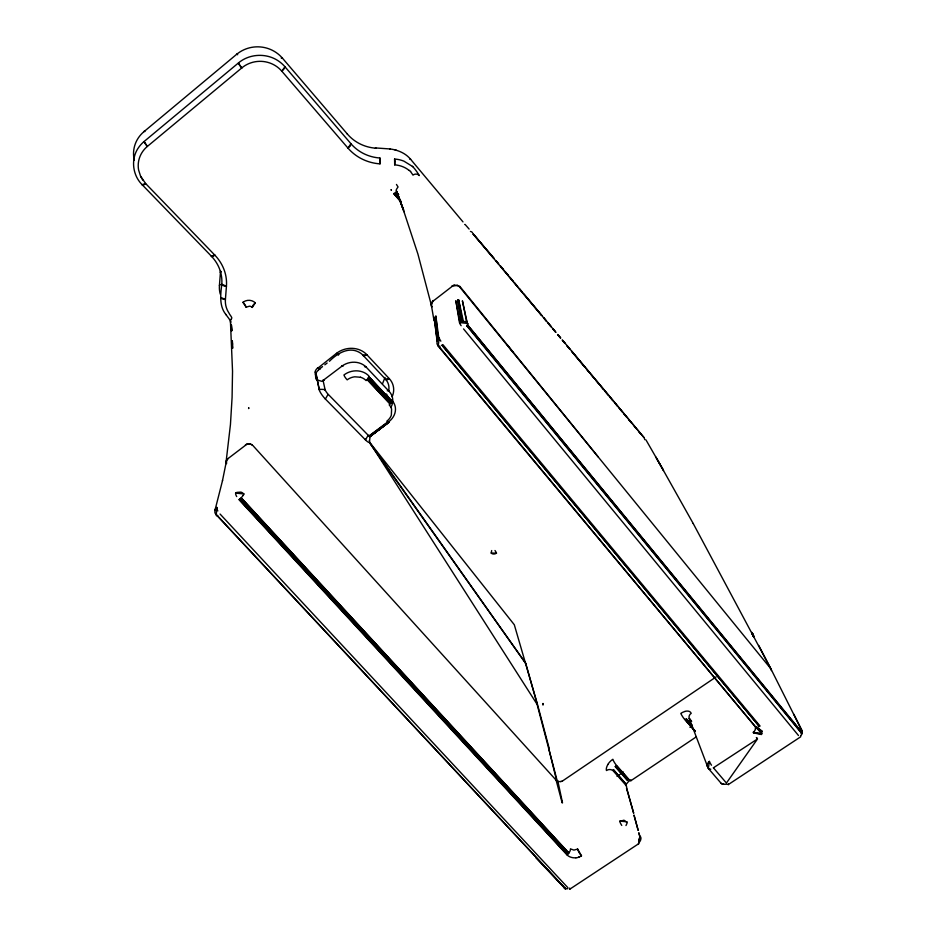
<?xml version="1.0" encoding="UTF-8"?>
<svg xmlns="http://www.w3.org/2000/svg" width="936" height="936" viewBox="0 0 936 936"><rect width="100%" height="100%" fill="white"/><g stroke="black" fill="none" stroke-linecap="round" stroke-linejoin="round"><path stroke-width="1.4" d="M570.41 848.882L573.932 850.099L577.652 849.069L581.49 855.832A10.53 8.658 -10.2 0 1 579.302 856.931M220.463 270.679L220.416 272.668A4.364 1.778 5.1 0 1 221.282 271.569M241.769 67.93A28.209 27.378 -0.7 0 1 281.783 71.159L347.97 148.087A48.929 46.426 -30.2 0 0 379.993 163.858L379.887 157.997A44.214 41.968 -30.1 0 1 350.93 143.699L284.977 66.784A32.83 31.871 -0.4 0 0 279.01 61.378C267.088 52.779 249.573 53.457 238.376 63.005L144.167 141.453A32.76 30.537 8.5 0 0 138.867 147.151C130.537 158.336 132.315 175.055 142.167 184.72L211.255 256.054A43.185 38.821 0.4 0 1 221.797 284.216C220.603 294.185 218.989 305.85 225.775 314.356M431.18 304.703L431.473 302.971M396.314 190.289L396.384 189.622M219.434 285.538L220.416 272.516M217.152 515.678L565.636 888.896L215.245 513.419A5.827 5.312 11.3 0 1 214.87 512.132L215.058 509.933A5.792 5.277 9.3 0 1 216.169 508.061L216.824 507.441L216.251 515.443A5.522 1.427 -42.8 0 0 216.544 515.701L217.667 515.502M755.457 729.027L755.375 727.143M315.865 379.045L315.221 372.118A4.235 1.79 -44.1 0 1 318.006 367.637M379.993 163.847L380.075 163.121A4.551 0.784 -86.4 0 0 380.063 158.746L380.039 158.547M247.139 444.038L226.91 459.436M245.396 444.916L246.554 444.249M755.329 726.628L437.252 344.413A6.002 5.745 -7.1 0 1 436.948 343.032L437.416 340.236L439.218 337.978L438.2 346.063L440.037 346.25M537.322 704.539L525.74 663.413L369.521 442.19A8.424 1.942 52.9 0 0 369.521 440.856L370.211 435.743L369.287 436.691M385.035 377.395L382.485 383.807M315.853 375.851L316.099 373.733L315.221 372.118M226.161 461.319L226.84 459.541M226.652 460.477L226.43 463.285M639.955 836.246L638.75 842.505C642.435 840.668 640.68 832.092 638.902 840.13M222.452 480.858L226.407 461.261M216.824 507.441L216.789 508.143A5.78 1.954 52.6 0 0 217.842 510.939M723.692 784.134L721.328 783.537L708.33 768.397L709.406 761.401A5.394 4.586 -14.2 0 0 708.376 762.278L707.195 764.513M214.929 510.436L222.557 480.449M801.193 733.391L801.789 730.384L770.808 668.713M396.466 189.294L398.034 186.954L396.466 184.439M491.681 550.543L491.201 553.036A3.814 3.1 -18.8 0 0 496.209 553.328M316.848 380.051L316.146 374.026L317.105 378.401L316.169 376.412L316.345 377.091L317.877 380.156L321.89 381.338L341.745 366.315A4.282 0.913 52.4 0 1 342.155 365.707L342.295 365.765A4.282 0.913 52.4 0 1 343.009 366.257M324.149 380.425A4.294 0.983 52.3 0 0 323.446 380.051L323.166 380.051A4.294 0.983 52.3 0 0 323.025 380.215L325.049 389.493A4.306 1.006 52.4 0 0 328.243 394.36L368.187 435.252A4.224 0.959 52.9 0 0 369.041 436.024L370.246 436.328A4.224 0.959 52.9 0 0 370.211 435.755M431.636 302.55L433.274 300.479L432.923 301.193M568.257 852.275L566.842 854.72A10.553 8.681 -8.4 0 0 569.954 856.849A10.542 8.705 -9.4 0 0 575.897 857.774M226.828 460.102L228.162 458.523M350.204 145.747L350.462 145.349A4.563 1.533 -41.7 0 0 350.918 143.699L347.97 148.087M569.615 889.177A5.417 0.877 67.1 0 0 569.825 889.153L569.673 888.088M625.973 825.54L626.968 823.411A5.511 3.206 -44.4 0 0 627.073 822.381L623.973 820.193L619.726 821.41A5.522 1.252 57.2 0 0 621.516 825.049L621.761 825.423M252.287 307.429L255.306 302.901L253.902 301.743A8.752 7.827 -6.5 0 0 243.524 301.907L242.974 302.305L246.109 307.195L249.514 306.177A4.399 3.873 -7.9 0 1 252.275 307.429L252.287 307.055A4.376 1.626 -43.9 0 1 252.872 305.592M243.114 495.46L241.804 497.086M466.573 326.067L467.474 324.827A5.698 1.568 -39.4 0 0 467.848 324.043L466.818 322.452A6.026 5.78 -11.3 0 0 464.923 321.528M253.141 305.183L253.328 304.914A4.364 1.65 -43.7 0 1 253.527 304.645M281.783 71.159L284.977 66.784M432.818 301.298L431.391 305.358L434.07 320.837M568.772 852.988L241.149 497.776L568.772 852.988L567.86 853.936L566.842 854.72L238.984 499.672L240.447 498.443L568.175 853.632M231.438 318.872L231.812 317.842A4.399 1.1 51.1 0 0 230.548 315.572L229.882 314.636A3.791 1.345 55 0 1 229.308 313.712L229.121 313.279A26.278 23.599 -6.7 0 1 225.412 299.497L226.43 286.299A47.783 42.927 0.4 0 0 214.824 255.142L145.63 183.55L140.587 176.237L138.598 169.978A28.127 26.208 8.4 0 1 147.397 146.402L241.769 67.93L238.411 63.133A4.856 0.679 50.9 0 0 241.769 67.93M370.153 436.469L388.791 422.405M728.337 784.555L800.701 736.796L800.701 735.93M318.579 369.802L322.534 366.596M800.912 735.427L802.292 733.555L802.257 731.168L793.751 714.191M134.328 160.349A32.187 30.104 9.7 0 1 144.015 131.613L236.609 54.358A4.797 0.655 50.9 0 1 237.089 54.265L237.311 54.428A4.797 0.655 50.9 0 1 237.685 54.744M327.951 394.594L325.389 399.029L365.473 439.897A8.424 1.942 52.9 0 0 369.24 442.389L525.74 663.413M324.827 364.818L327.132 363.039M329.437 361.273C336.632 353.902 348.262 346.507 358.699 352.03A17.328 15.163 -14.9 0 1 362.911 355.165A4.2 1.86 -43.3 0 0 365.871 355.2M433.391 300.889L452.497 286.112L457.142 285.41M369.58 436.375L388.159 422.276L369.041 436.024L387.691 421.949A4.247 0.901 52.9 0 1 386.849 421.153L387.726 420.44A13.338 11.407 -15.9 0 0 391.342 415.139L391.599 409.161A13.338 11.407 -15.9 0 0 389.177 404.867A4.27 2.024 -43.6 0 0 389.984 404.095L367.181 379.56L368.831 376.798A4.306 1.942 -43.6 0 0 368.842 375.944A17.784 15.421 -14.7 0 0 343.945 374.973A4.317 0.936 52.4 0 0 347.174 379.852A13.514 11.712 -14.7 0 1 354.732 376.798L360.489 377.255M388.428 422.417L369.72 436.445L388.3 422.358M388.838 422.335L369.977 436.515L388.545 422.44M220.077 514.051L567.941 887.784M370.071 436.504L388.803 421.715M442.857 344.612L760.102 726.067M451.948 286.147L452.31 285.878M464.923 321.528L461.191 321.645L459.635 323.131A6.014 0.807 52.8 0 0 461.144 325.705M562.583 780.94L716.04 676.962M617.035 776.353L623.434 772.024M689.914 727.307L692.336 725.681M630.887 780.718L696.302 736.854M496.209 553.34L496.478 553.164A3.861 0.796 54.3 0 0 495.846 551.842A3.861 0.796 54.3 0 0 494.992 550.508M569.825 889.153L638.691 843.722M452.451 285.808L454.089 285.129M562.384 780.987L560.371 781.595M246.893 444.401L249.175 444.027M578.553 857.247L579.325 856.966M561.308 781.466L560.594 781.618M212.449 255.75L214.824 255.142M454.241 285.094L457.739 285.62M247.63 444.167L248.239 444.073M375.675 147.946L390.113 148.964C397.671 149.947 405.592 153.106 410.588 159.307A4.411 1.638 -40.8 0 0 409.57 158.921M366.736 354.604L362.911 355.165L385.398 379.068A4.153 1.907 -42.7 0 0 385.925 379.653L387.024 379.7A4.165 1.954 -43.4 0 0 389.259 378.624L366.736 354.604A21.575 18.849 -14.6 0 0 336.492 353.352L318.24 367.836A4.224 0.959 52.2 0 0 319.059 368.55L319.235 368.679A4.224 0.959 52.2 0 0 320.276 368.655L320.229 368.375M464.642 224.5L465.028 224.453A4.282 2.118 -41.1 0 1 465.496 224.897L469.123 229.074M395.472 192.559C398.876 194.103 395.495 190.324 396.583 191.365L403.591 209.968L396.595 191.4M710.787 769.216L708.962 768.936A5.557 3.323 -41.4 0 1 708.33 768.397M248.356 443.816L249.643 444.062M555.036 331.297L473.031 233.918L494.068 258.301M491.201 553.036L496.478 553.164M325.342 398.631A4.317 1.919 -44.1 0 0 325.354 398.853L325.389 399.029A8.611 2.024 52.4 0 1 319.012 389.282L325.049 389.493A4.341 3.767 -12.4 0 1 324.476 389.891M248.988 443.816L250.415 444.214M619.644 821.129L626.991 821.773M235.638 493.108L243.851 493.927L242.295 492.699A5.827 5.335 10.4 0 0 240.856 492.125L236.913 492.383A5.827 5.335 10.4 0 0 235.638 493.108A5.803 1.872 52.6 0 0 236.703 496.583M467.895 323.47L459.447 322.569L455.844 300.713L459.88 322.276M558.464 781.49L559.33 781.654L557.259 781.045L537.077 704.293L369.521 442.19L514.309 624.757L537.592 704.75L549.186 748.426M565.321 888.872L535.696 857.575M395.05 149.947L396.443 150.31M250.228 443.992L250.871 444.343M250.368 444.038L252.123 444.963M557.903 781.314L562.501 802.819L561.775 802.444M457.411 285.328L458.043 285.749M221.949 297.929L225.412 299.497L224.687 299.438A4.387 1.825 5.1 0 1 220.802 297.402M457.856 285.515L458.453 285.971M251.527 444.518L252.498 445.232M722.112 783.83L721.094 783.292M470.422 231.414L471.451 231.777A4.247 3.568 -47.3 0 1 472.493 232.666L472.575 232.771M556.101 780.144L562.126 802.643M473.242 234.047L473.827 234.538M756.92 727.05L762.267 731.425L756.23 726.991L761.974 733.11L755.644 726.792L761.728 733.824L761.436 734.526L753.41 732.829L761.728 733.824L753.152 732.291A5.429 4.458 -20.4 0 0 755.434 729.027M412.39 166.386L403.896 161.144A31.157 28.876 -23.7 0 0 394.571 159.038L394.688 164.853A26.77 24.816 -24 0 1 409.243 170.516M319.012 389.282L319.246 389.493A4.341 3.756 -11.8 0 0 319.784 389.879M459.038 286.287L459.88 287.188M391.868 401.017L368.831 376.798L391.786 401.322L368.772 377.044L391.704 401.591L368.679 377.313L391.599 401.86L368.562 377.582L391.306 402.421L368.082 378.436L391.049 402.831L367.883 378.717L390.862 403.1L367.661 379.01L390.651 403.369L367.427 379.291L390.429 403.627L367.181 379.56A4.306 1.942 -43.6 0 1 366.35 380.344L366.07 380.566A13.514 11.712 -14.7 0 0 360.477 377.243M364.502 366.713A4.259 1.919 -43.7 0 1 365.45 366.584A4.27 1.907 -43.9 0 1 366.35 367.298L389.154 391.4A17.374 14.964 -15.7 0 1 390.909 407.417M240.025 498.818L567.86 853.936M239.721 499.087L567.532 854.217M410.53 171.522L412.998 175.114A4.493 4.2 -26.5 0 1 416.66 174.154A4.493 4.212 -27.8 0 1 419.223 175.582A9.103 0.877 52.2 0 0 418.743 174.669A9.056 0.866 52.2 0 0 415.327 169.65L414.66 168.808A10.986 4.586 50.8 0 0 414.145 168.211A11.232 5.031 51 0 0 413.221 167.17M252.977 445.641L556.136 780.179M564.677 888.603L564.127 887.784M459.389 286.615L770.819 668.725L771.463 670.585M394.77 194.197L401.415 201.965L393.658 193.518L401.251 202.387M282.426 58.137L347.385 134.059A43.489 41.43 -30.8 0 0 375.898 148.204A4.481 0.76 -86.4 0 0 375.348 148.274M396.829 192.453L398.713 194.665M695.331 731.297L684.707 719.48A5.195 0.842 55.6 0 1 682.636 716.695L681.736 715.221A5.195 0.842 55.6 0 1 681.057 713.934L680.835 713.396A10.12 5.674 -40.5 0 1 684.988 711.477M689.797 719.269L691.645 721.434L689.282 718.719L691.131 720.895M691.774 725.271L686.182 718.696L691.938 725.225M394.524 192.98L400.21 199.649M560.605 337.954L557.821 334.62L560.664 337.919M563.39 341.289L565.25 343.5M567.111 345.723L569.895 349.046M571.744 351.257L644.143 437.732L562.536 340.166M495.94 260.536L498.759 263.905M500.631 266.152L503.439 269.51M505.323 271.756L508.131 275.125M510.015 277.36L512.823 280.73M514.695 282.976L517.514 286.334M519.386 288.58L522.206 291.938M524.078 294.185L541.897 315.49M543.781 317.737L546.589 321.106M548.473 323.341L551.281 326.711M553.153 328.957L555.972 332.315M474.002 234.725L493.681 258.266M495.729 260.512L498.373 263.87M500.421 266.116L541.499 315.42M543.5 317.678L546.191 321.025M548.18 323.283L550.871 326.629M552.872 328.887L555.563 332.233M557.552 334.491L560.255 337.837M562.126 340.072L564.934 343.442M566.818 345.676L569.626 349.046M571.498 351.281L584.626 366.97M586.498 369.217L589.317 372.575M591.189 374.821L593.997 378.179M595.881 380.425L598.689 383.783M600.561 386.03L603.381 389.388M605.253 391.634L608.061 394.992M609.944 397.238L612.752 400.596M614.624 402.831L617.444 406.201M619.316 408.435L622.124 411.805M624.008 414.04L626.816 417.409M628.688 419.644L631.507 423.013M634.315 426.371L636.188 428.618M639.007 431.976L640.879 434.222M410.518 159.179L462.981 221.891M438.247 346.215L754.954 726.289M798.466 735.509L463.531 328.899M801.86 732.186L467.474 324.827L801.731 732.514M467.041 325.482L801.567 732.829M466.783 325.81L801.403 733.099M695.378 731.273L685.047 719.269L695.027 731.496M459.623 286.147L598.279 457.014M708.049 767.906L689.305 718.532A5.089 4.306 -16 0 1 691.201 713.337A10.074 5.698 -40.8 0 0 684.988 711.395M507.242 344.811L513.092 352.486M693.19 523.493L771.334 669.708M645.957 439.885L663.238 469.942M663.507 470.539L656.51 458.371M140.587 176.237L142.798 180.086M655.925 457.084L693.202 523.505M386.474 394.009L387.68 396.162A13.139 11.314 -15.9 0 1 387.726 401.088M753.41 635.216L751.9 632.385L753.632 636.059L752.392 633.719M752.345 633.438L753.515 635.497M758.745 645.43L770.819 668.725M431.847 307.055L417.912 254.054L403.849 211.384M709.406 761.401L709.511 761.67A5.604 0.901 55.9 0 0 711.5 765.227M644.366 438.446L644.857 439.709M397.355 193.846L396.571 191.728L403.989 211.711M403.662 210.694L396.337 190.698L396.443 191.342M431.671 306.645L431.449 305.803M626.523 788.229L633.684 813.267L626.593 787.878M226.535 463.683L226.138 461.448L230.443 424.581L232.081 397.437L232.537 371.253L230.443 321.61M638.141 830.173L633.976 815.022L638.118 830.244M638.902 832.923L640.411 838.434M638.867 833.017L640.376 838.551M707.277 766.502L707.183 766.128A5.359 4.54 -14.5 0 1 707.195 764.513M548.59 747.993L556.616 780.612M466.409 320.592L466.783 322.429L462.407 300.83L467.228 322.78M463.367 321.305L458.663 299.789L462.361 321.364L458.172 299.836L461.799 321.457L457.681 299.93L461.191 321.645M638.808 842.786L638.82 843.535A5.546 1.24 57.3 0 1 638.34 843.745M438.844 338.294L435.813 315.888L438.177 339.007M437.884 339.394L434.901 316.941L437.252 340.669L434.292 318.158L437.089 341.207M728.36 783.935L728.407 784.403A5.616 0.901 56 0 1 728.044 784.532M231.695 330.478L231.356 324.956L231.672 330.759M232.374 341.16L232.573 344.296M231.356 325.143L231.672 330.899M230.701 321.551A8.787 2.223 51.1 0 0 228.314 317.76L227.682 316.93A10.659 0.819 52.6 0 1 227.015 316.029A10.904 1.158 52.4 0 1 226.465 315.268M391.891 401.006A4.259 2.024 -42.6 0 0 391.891 400.374L391.833 400.21A17.562 15.046 -15.8 0 1 388.814 421.715M341.722 366.292A17.597 15.327 -14.5 0 1 366.362 367.286M347.946 148.052A4.528 1.521 -41.5 0 0 349.76 146.285A4.551 1.498 -41.8 0 0 350.134 145.77M284.965 66.795A4.703 1.287 -42.1 0 1 281.771 71.136M387.258 390.792A4.212 1.966 -43.5 0 1 389.154 391.412M367.649 435.673A4.212 2.024 -44.4 0 1 368.187 435.24L365.473 439.897A4.235 2.012 -44.7 0 1 365.438 439.276M394.571 159.015A4.528 0.819 -86.3 0 1 394.84 160.36A4.575 0.854 -86.1 0 1 394.887 161.366M394.7 164.876A4.528 0.819 -86.3 0 0 394.816 163.695A4.551 0.819 -86.3 0 0 394.875 161.401M379.887 158.044A4.54 0.76 -86.9 0 1 380.028 158.617M281.221 58.009A4.622 1.275 -41.8 0 1 281.97 57.845M392.137 396.782A21.317 18.404 -15.8 0 0 389.247 378.589L385.398 379.068A17.117 14.8 -15.9 0 1 388.604 391.154M409.266 170.434A3.966 2.726 48.9 0 1 410.576 171.464M242.974 302.305A4.387 1.053 51.2 0 1 243.933 303.381A4.411 1.053 51.2 0 1 245.372 305.405L245.524 305.674A4.399 1.053 51.2 0 1 245.665 305.943M230.747 322.873A4.376 3.943 -4.5 0 1 231.449 318.883M143.945 184.684A4.598 1.228 -43.2 0 0 145.63 183.503L142.167 184.72A4.586 1.264 -44 0 0 143.887 184.79M214.824 255.13A4.434 1.462 -43.5 0 1 213.724 255.902L212.086 256.593A4.434 1.474 -42.9 0 1 211.63 256.534L211.419 256.429A4.446 1.486 -44 0 1 211.267 256.043M220.288 294.185A30.104 27.179 -6.2 0 1 219.434 285.702A4.329 1.813 5.3 0 1 219.527 285.234M219.738 284.954A4.329 1.813 5.3 0 1 220.288 284.579M245.969 306.645A4.399 1.053 51.2 0 1 246.109 307.195M369.509 440.856A4.224 3.592 -16.4 0 1 369.299 440.622M315.362 374.143A8.447 3.568 -44.1 0 1 318.626 369.837M366.725 354.58A4.177 1.825 -43.1 0 1 365.871 355.154M253.984 304.106A4.364 1.65 -43.7 0 1 255.306 302.89M282.005 57.81A4.633 1.287 -42.5 0 1 282.415 58.149A32.28 31.403 1.4 0 0 236.621 54.358M346.882 133.672A4.481 1.533 -41.8 0 1 347.373 134.059M412.402 166.327A11.174 5.253 51.4 0 1 413.232 167.134M144.015 131.625A4.715 0.994 49.8 0 1 144.916 131.52M389.809 149.187A4.458 0.807 -86.6 0 1 390.031 148.976M226.325 315.21A10.846 1.462 52.1 0 1 225.658 314.285M607.944 764.455A10.004 5.546 -43.3 0 0 606.306 769.521L606.434 770.527A5.008 4.224 -12.1 0 1 612.156 770.117A4.996 4.224 -12.9 0 1 613.384 771.065L625.938 785.257A4.984 4.177 -13.4 0 1 626.617 787.539M607.85 764.443A10.015 5.639 -42.9 0 1 612.869 759.272L613.068 759.856A5.16 1.088 56.4 0 0 613.677 761.179L614.543 762.664A5.148 1.088 56.4 0 0 616.578 765.426L628.863 779.325A5.16 1.076 56.5 0 0 630.981 780.086M578.565 857.282A10.542 8.787 -9.8 0 1 575.897 857.844M565.824 888.568A4.153 3.475 -7.7 0 1 564.63 887.995M243.886 493.904A5.862 1.544 -42.1 0 1 243.173 495.436M440.856 341.16A6.002 0.913 52.8 0 1 439.218 337.978M570.445 849.478A5.288 3.042 -45.6 0 1 568.807 853.012M726.968 784.087A5.394 4.551 -14.4 0 1 726.523 784.228L723.341 784.309A5.37 4.469 -13 0 1 722.124 783.818M567.836 888.709A4.224 3.51 -7.2 0 1 566.42 888.697M581.49 855.832A5.534 1.416 57.8 0 1 580.694 854.884A5.499 1.404 57.8 0 1 577.652 849.069M689.914 719.491A5.089 4.294 -14.8 0 1 689.305 718.532M625.552 785.55A9.968 5.686 -43.7 0 1 630.244 780.109M543.009 703.533L542.997 704.82L543.009 703.533M752.404 634.269L753.632 636.655L752.404 634.269M248.695 407.792L248.648 408.494L248.695 407.792M613.396 769.649L625.657 783.806L613.396 769.649M391.248 189.622L391.342 190.265L391.248 189.622M713.407 767.812L726.43 783.034L757.516 738.949L713.407 767.812M627.541 780.425L615.256 766.537L627.541 780.425M628.547 779.548L616.227 765.683L628.547 779.548M441.991 345.209L759.342 726.465L441.991 345.209M338.551 354.756L338.446 354.779A4.224 0.889 52.2 0 1 336.492 353.352L338.633 354.159A4.224 0.889 52.2 0 1 338.551 354.756M226.43 286.299L221.797 284.216A4.423 1.837 4.8 0 0 226.43 286.299M416.087 690.487L239.323 499.403L567.193 854.486L416.087 690.487M757.002 738.305L756.463 737.603L757.002 738.305M147.397 146.402L144.191 141.605A4.785 1.03 49.8 0 0 147.397 146.402M753.644 636.351L752.404 634.011L753.644 636.351M318.065 384.123L317.14 379.057L319.246 389.493L318.065 384.123M232.619 348.157L232.222 340.961L232.619 348.157"/></g></svg>
